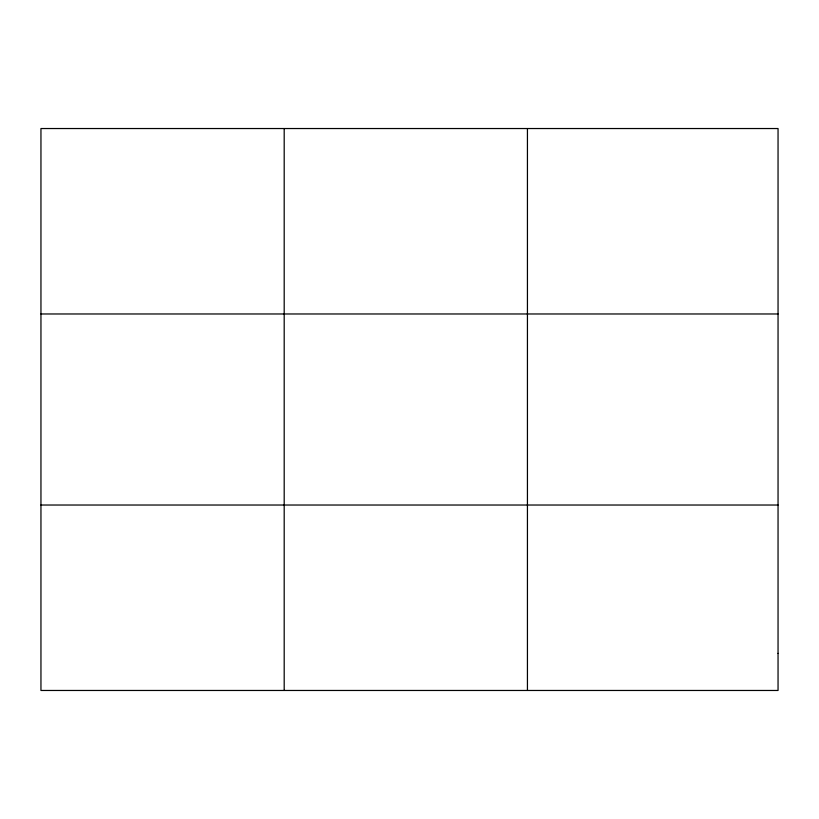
<?xml version="1.0" encoding="UTF-8"?>
<svg xmlns="http://www.w3.org/2000/svg" width="819" height="819" viewBox="0 0 819 819"><rect width="100%" height="100%" fill="white"/><g stroke="black" fill="none" stroke-linecap="round" stroke-linejoin="round"><path stroke-width="1.23" d="M284.193 690.468L284.193 128.532M527.436 690.468L527.436 128.532M40.95 313.974L778.05 313.974M40.95 505.026L778.05 505.026M778.05 653.378L778.05 690.468L40.95 690.468L40.95 128.532L778.05 128.532L778.05 653.378"/></g></svg>
